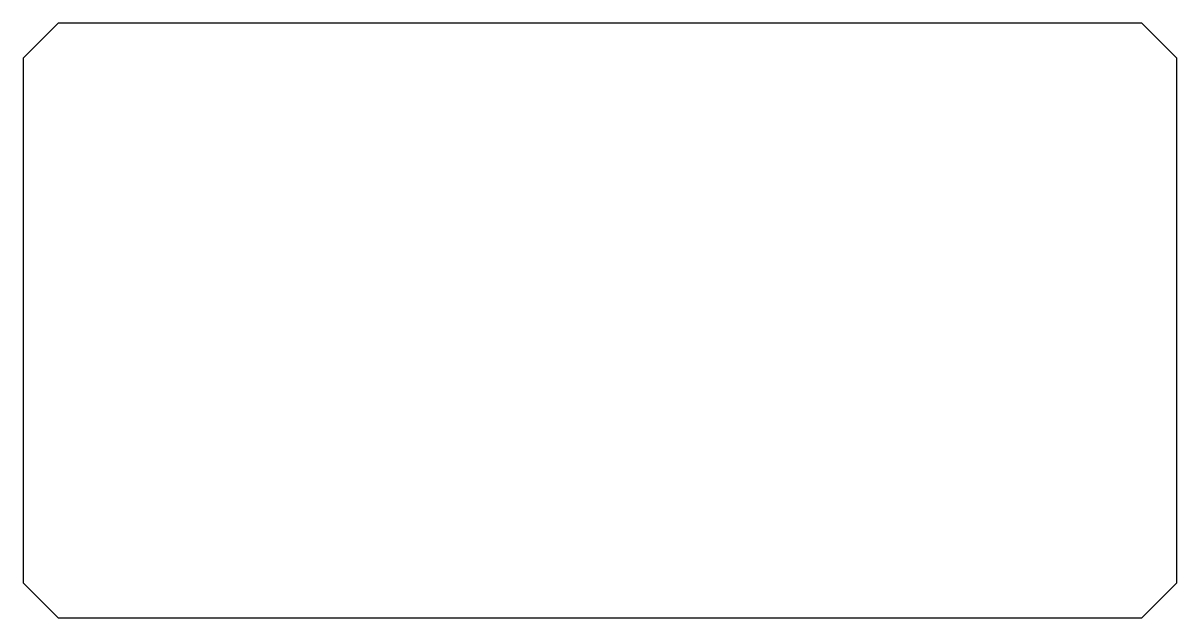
# Model space of a CAD drawing. Extents: x 0 to 41.9, y 0 to 21.6.
import ezdxf

# ---------------------------------------------------------------- set-up
doc = ezdxf.new("R2010")
doc.units = 0
doc.layers.add('20', color=253, linetype='CONTINUOUS')

msp = doc.modelspace()

# ---------------------------------------------------------------- linework, layer by layer
at = {"layer": '20'}
for p, q in [((1.27, 21.59), (0, 20.32)), ((40.64, 21.59), (1.27, 21.59)), ((41.91, 20.32), (40.64, 21.59)), ((0, 20.32), (0, 1.27)), ((41.91, 1.27), (41.91, 20.32)), ((0, 1.27), (1.27, 0)), ((40.64, 0), (41.91, 1.27)), ((1.27, 0), (40.64, 0))]:
    msp.add_line(p, q, dxfattribs=at)

doc.saveas('drawing.dxf')
